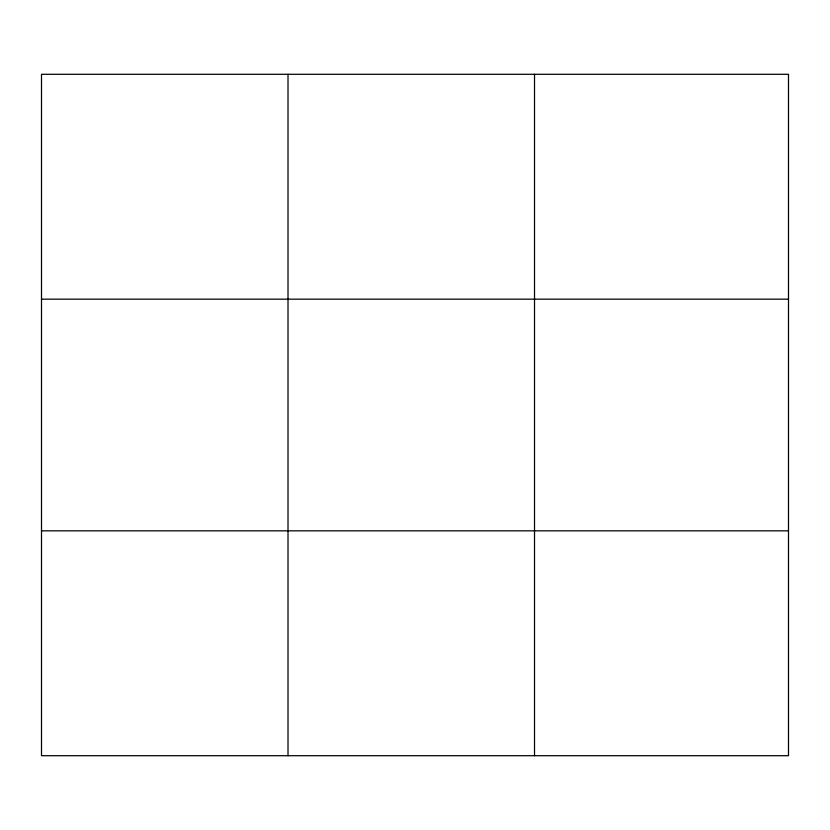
<?xml version="1.0" encoding="UTF-8"?>
<svg xmlns="http://www.w3.org/2000/svg" width="830" height="830" viewBox="0 0 830 830"><rect width="100%" height="100%" fill="white"/><g stroke="black" fill="none" stroke-linecap="round" stroke-linejoin="round"><path stroke-width="1.25" d="M288.01 755.705L288.01 74.295M534.52 755.705L534.52 74.295M788.5 530.837L788.5 755.705L41.5 755.705L41.5 74.295L788.5 74.295L788.5 530.837L41.5 530.837M41.5 299.163L788.5 299.163"/></g></svg>
